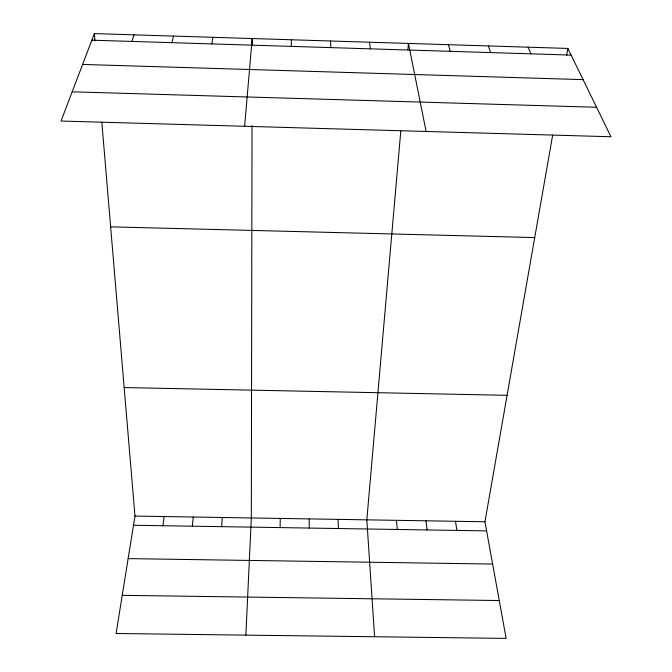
<?xml version="1.0" encoding="UTF-8"?>
<svg xmlns="http://www.w3.org/2000/svg" width="672" height="672" viewBox="0 0 672 672"><rect width="100%" height="100%" fill="white"/><g stroke="black" fill="none" stroke-linecap="round" stroke-linejoin="round"><path stroke-width="1.01" d="M252.025 125.614L251.32 517.969L245.868 635.124M252.168 45.872L252.185 38.548L244.625 126.277M291.304 46.385L291.396 39.774M280.106 527.596L280.274 518.44M221.626 526.663L222.314 517.499M400.806 130.897L366.82 519.842L374.59 636.745M407.904 49.678L408.45 43.445L426.124 131.46M192.31 526.193L193.259 517.02M162.935 525.722L164.144 516.55M211.823 43.907L212.873 37.313M101.842 122.354L134.98 516.071L116.096 633.494L506.134 638.4L484.94 521.766L552.644 135.24M566.588 55.658L567.857 48.434L94.366 33.6L61.034 121.036L610.966 136.744L567.857 48.434M171.94 42.664L173.468 36.078M131.947 41.42L133.972 34.843M122.237 595.333L499.254 600.533M128.142 558.617L492.626 564.06M134.98 516.071L484.94 521.766M133.501 525.252L486.604 530.897M124.16 387.559L507.091 395.321M110.636 226.842L534.719 237.577M82.614 64.436L583.086 79.632M72.173 91.812L596.585 107.276M91.862 40.177L571.099 55.087M528.15 47.191L530.922 53.844M488.351 45.948L490.644 52.584M448.451 44.696L450.265 51.332M455.49 521.287L456.893 530.418M369.524 42.218L370.39 48.846M425.989 520.808L427.123 529.948M396.43 520.33L397.303 529.469M94.366 33.6L94.979 40.807M330.506 41L330.893 47.611M338.024 519.38L338.377 528.528M309.179 518.91L309.271 528.058"/></g></svg>
